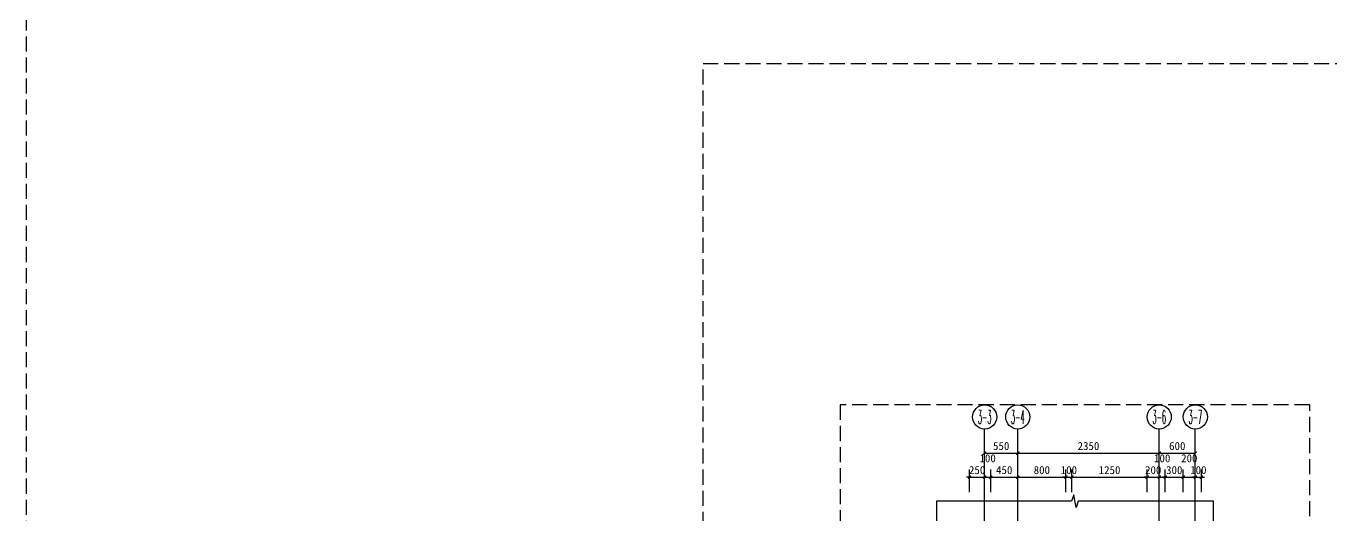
# Model space of a CAD drawing. Extents: x -10817 to 167545, y 26551 to 157048.
# Drawn here: x -10000 to 11677, y 58249 to 66372 of the extents above; entities that cross this region are included whole.
import ezdxf
from ezdxf.enums import TextEntityAlignment as Align

# ---------------------------------------------------------------- set-up
doc = ezdxf.new("R2010")
doc.units = 0
doc.header["$LTSCALE"] = 1000
doc.header["$MEASUREMENT"] = 0
doc.linetypes.add('DASH', pattern=[0.35, 0.25, -0.1])
doc.linetypes.add('DOTE', pattern=[2.42, 2, -0.2, 0.02, -0.2])
doc.layers.get('Defpoints').update_dxf_attribs({"color": 30, "linetype": 'DASH'})
for name, color, linetype in [('A-ANNO-AXIS-CIRC', 3, 'Continuous'), ('A-ANNO-AXIS-TEXT', 7, 'Continuous'), ('A-ANNO-DIMS', 3, 'Continuous'), ('A-ANNO-DOTE', 10, 'DOTE'), ('A-ANNO-SYMB', 3, 'Continuous'), ('AXIS_TEXT', 7, 'Continuous')]:
    doc.layers.add(name, color=color, linetype=linetype)
doc.styles.add('_TCH_AXIS', font='COMPLEX', dxfattribs={"bigfont": 'GBCBIG'})
doc.styles.add('_TCH_DIM_T3', font='')
doc.styles.add('COMPLEX', font='COMPLEX')
doc.styles.get('_TCH_DIM_T3').set_extended_font_data('SimSun')
doc.dimstyles.new('_TCH_ARCH&&50', dxfattribs={"dimtxt": 132.911392, "dimasz": 50, "dimexe": 125, "dimexo": 150, "dimgap": 50, "dimtad": 1, "dimdec": 0, "dimzin": 0, "dimdsep": 46, "dimtxsty": '_TCH_DIM_T3', "dimblk": 'ARCHTICK', "dimcen": 0.09, "dimclrt": 7, "dimazin": 2, "dimtfac": 1, "dimtdec": 0, "dimtix": 1, "dimtmove": 2, "dimatfit": 3, "dimfxl": 50, "dimtolj": 1, "dimtzin": 0, "dimarcsym": 0})

# ---------------------------------------------------------------- blocks, each defined once
blk = doc.blocks.new('_ArchTick')
at = {"color": 0, "linetype": 'ByBlock', "const_width": 0.4}
blk.add_lwpolyline([(-0.5, -0.5), (0.5, 0.5)], dxfattribs=at)
blk = doc.blocks.new('*D1910')
at = {"layer": 'A-ANNO-DIMS', "color": 0, "lineweight": -2, "transparency": 16777216}
for p, q in [((5925, 59026), (5925, 59401)), ((6475, 59026), (6475, 59401)), ((5925, 59276), (6475, 59276))]:
    blk.add_line(p, q, dxfattribs=at)
at = {"layer": 'Defpoints', "color": 0, "transparency": 16777216}
for p in [(6475, 59276), (5925, 58876), (6475, 58876)]:
    blk.add_point(p, dxfattribs=at)
at = {"layer": 'A-ANNO-DIMS', "color": 0, "lineweight": -2, "transparency": 16777216, "xscale": 50, "yscale": 50, "zscale": 50, "rotation": 180}
blk.add_blockref('_ArchTick', (5925, 59276), dxfattribs=at)
at = {"layer": 'A-ANNO-DIMS', "color": 0, "lineweight": -2, "transparency": 16777216, "xscale": 50, "yscale": 50, "zscale": 50}
blk.add_blockref('_ArchTick', (6475, 59276), dxfattribs=at)
at = {"layer": 'A-ANNO-DIMS', "color": 7, "transparency": 16777216, "insert": (6200, 59393), "char_height": 132.9, "attachment_point": 5, "style": '_TCH_DIM_T3'}
blk.add_mtext('\\A1;550', dxfattribs=at)
blk = doc.blocks.new('*D1911')
at = {"layer": 'A-ANNO-DIMS', "color": 0, "lineweight": -2, "transparency": 16777216}
for p, q in [((6475, 59026), (6475, 59401)), ((8825, 59026), (8825, 59401)), ((6475, 59276), (8825, 59276))]:
    blk.add_line(p, q, dxfattribs=at)
at = {"layer": 'Defpoints', "color": 0, "transparency": 16777216}
for p in [(8825, 59276), (6475, 58876), (8825, 58876)]:
    blk.add_point(p, dxfattribs=at)
at = {"layer": 'A-ANNO-DIMS', "color": 0, "lineweight": -2, "transparency": 16777216, "xscale": 50, "yscale": 50, "zscale": 50, "rotation": 180}
blk.add_blockref('_ArchTick', (6475, 59276), dxfattribs=at)
at = {"layer": 'A-ANNO-DIMS', "color": 0, "lineweight": -2, "transparency": 16777216, "xscale": 50, "yscale": 50, "zscale": 50}
blk.add_blockref('_ArchTick', (8825, 59276), dxfattribs=at)
at = {"layer": 'A-ANNO-DIMS', "color": 7, "transparency": 16777216, "insert": (7650, 59393), "char_height": 132.9, "attachment_point": 5, "style": '_TCH_DIM_T3'}
blk.add_mtext('\\A1;2350', dxfattribs=at)
blk = doc.blocks.new('*D1912')
at = {"layer": 'A-ANNO-DIMS', "color": 0, "lineweight": -2, "transparency": 16777216}
for p, q in [((8825, 59026), (8825, 59401)), ((9425, 59026), (9425, 59401)), ((8825, 59276), (9425, 59276))]:
    blk.add_line(p, q, dxfattribs=at)
at = {"layer": 'Defpoints', "color": 0, "transparency": 16777216}
for p in [(9425, 59276), (8825, 58876), (9425, 58876)]:
    blk.add_point(p, dxfattribs=at)
at = {"layer": 'A-ANNO-DIMS', "color": 0, "lineweight": -2, "transparency": 16777216, "xscale": 50, "yscale": 50, "zscale": 50, "rotation": 180}
blk.add_blockref('_ArchTick', (8825, 59276), dxfattribs=at)
at = {"layer": 'A-ANNO-DIMS', "color": 0, "lineweight": -2, "transparency": 16777216, "xscale": 50, "yscale": 50, "zscale": 50}
blk.add_blockref('_ArchTick', (9425, 59276), dxfattribs=at)
at = {"layer": 'A-ANNO-DIMS', "color": 7, "transparency": 16777216, "insert": (9125, 59393), "char_height": 132.9, "attachment_point": 5, "style": '_TCH_DIM_T3'}
blk.add_mtext('\\A1;600', dxfattribs=at)
blk = doc.blocks.new('*D1923')
at = {"layer": 'A-ANNO-DIMS', "color": 0, "lineweight": -2, "transparency": 16777216}
for p, q in [((5675, 58626), (5675, 59001)), ((5925, 58626), (5925, 59001)), ((5675, 58876), (5625, 58876)), ((5675, 58876), (5925, 58876)), ((5925, 58876), (5975, 58876))]:
    blk.add_line(p, q, dxfattribs=at)
at = {"layer": 'Defpoints', "color": 0, "transparency": 16777216}
for p in [(5925, 58876), (5675, 58476), (5925, 58476)]:
    blk.add_point(p, dxfattribs=at)
at = {"layer": 'A-ANNO-DIMS', "color": 0, "lineweight": -2, "transparency": 16777216, "xscale": 50, "yscale": 50, "zscale": 50}
blk.add_blockref('_ArchTick', (5675, 58876), dxfattribs=at)
at = {"layer": 'A-ANNO-DIMS', "color": 0, "lineweight": -2, "transparency": 16777216, "xscale": 50, "yscale": 50, "zscale": 50, "rotation": 180}
blk.add_blockref('_ArchTick', (5925, 58876), dxfattribs=at)
at = {"layer": 'A-ANNO-DIMS', "color": 7, "transparency": 16777216, "insert": (5800, 58993), "char_height": 132.9, "attachment_point": 5, "style": '_TCH_DIM_T3'}
blk.add_mtext('\\A1;250', dxfattribs=at)
blk = doc.blocks.new('*D1924')
at = {"layer": 'A-ANNO-DIMS', "color": 0, "lineweight": -2, "transparency": 16777216}
for p, q in [((5925, 58626), (5925, 59001)), ((6025, 58626), (6025, 59001)), ((5925, 58876), (6025, 58876))]:
    blk.add_line(p, q, dxfattribs=at)
at = {"layer": 'Defpoints', "color": 0, "transparency": 16777216}
for p in [(6025, 58876), (5925, 58476), (6025, 58476)]:
    blk.add_point(p, dxfattribs=at)
at = {"layer": 'A-ANNO-DIMS', "color": 0, "lineweight": -2, "transparency": 16777216, "xscale": 50, "yscale": 50, "zscale": 50, "rotation": 180}
blk.add_blockref('_ArchTick', (5925, 58876), dxfattribs=at)
at = {"layer": 'A-ANNO-DIMS', "color": 0, "lineweight": -2, "transparency": 16777216, "xscale": 50, "yscale": 50, "zscale": 50}
blk.add_blockref('_ArchTick', (6025, 58876), dxfattribs=at)
at = {"layer": 'A-ANNO-DIMS', "color": 7, "transparency": 16777216, "insert": (5975, 59189), "char_height": 132.9, "attachment_point": 5, "style": '_TCH_DIM_T3'}
blk.add_mtext('\\A1;100', dxfattribs=at)
blk = doc.blocks.new('*D1925')
at = {"layer": 'A-ANNO-DIMS', "color": 0, "lineweight": -2, "transparency": 16777216}
for p, q in [((6025, 58626), (6025, 59001)), ((6475, 58626), (6475, 59001)), ((6025, 58876), (6475, 58876))]:
    blk.add_line(p, q, dxfattribs=at)
at = {"layer": 'Defpoints', "color": 0, "transparency": 16777216}
for p in [(6475, 58876), (6025, 58476), (6475, 58476)]:
    blk.add_point(p, dxfattribs=at)
at = {"layer": 'A-ANNO-DIMS', "color": 0, "lineweight": -2, "transparency": 16777216, "xscale": 50, "yscale": 50, "zscale": 50, "rotation": 180}
blk.add_blockref('_ArchTick', (6025, 58876), dxfattribs=at)
at = {"layer": 'A-ANNO-DIMS', "color": 0, "lineweight": -2, "transparency": 16777216, "xscale": 50, "yscale": 50, "zscale": 50}
blk.add_blockref('_ArchTick', (6475, 58876), dxfattribs=at)
at = {"layer": 'A-ANNO-DIMS', "color": 7, "transparency": 16777216, "insert": (6250, 58993), "char_height": 132.9, "attachment_point": 5, "style": '_TCH_DIM_T3'}
blk.add_mtext('\\A1;450', dxfattribs=at)
blk = doc.blocks.new('*D1926')
at = {"layer": 'A-ANNO-DIMS', "color": 0, "lineweight": -2, "transparency": 16777216}
for p, q in [((6475, 58626), (6475, 59001)), ((7275, 58626), (7275, 59001)), ((6475, 58876), (7275, 58876))]:
    blk.add_line(p, q, dxfattribs=at)
at = {"layer": 'Defpoints', "color": 0, "transparency": 16777216}
for p in [(7275, 58876), (6475, 58476), (7275, 58476)]:
    blk.add_point(p, dxfattribs=at)
at = {"layer": 'A-ANNO-DIMS', "color": 0, "lineweight": -2, "transparency": 16777216, "xscale": 50, "yscale": 50, "zscale": 50, "rotation": 180}
blk.add_blockref('_ArchTick', (6475, 58876), dxfattribs=at)
at = {"layer": 'A-ANNO-DIMS', "color": 0, "lineweight": -2, "transparency": 16777216, "xscale": 50, "yscale": 50, "zscale": 50}
blk.add_blockref('_ArchTick', (7275, 58876), dxfattribs=at)
at = {"layer": 'A-ANNO-DIMS', "color": 7, "transparency": 16777216, "insert": (6875, 58993), "char_height": 132.9, "attachment_point": 5, "style": '_TCH_DIM_T3'}
blk.add_mtext('\\A1;800', dxfattribs=at)
blk = doc.blocks.new('*D1927')
at = {"layer": 'A-ANNO-DIMS', "color": 0, "lineweight": -2, "transparency": 16777216}
for p, q in [((7275, 58626), (7275, 59001)), ((7375, 58626), (7375, 59001)), ((7275, 58876), (7225, 58876)), ((7275, 58876), (7375, 58876)), ((7375, 58876), (7425, 58876))]:
    blk.add_line(p, q, dxfattribs=at)
at = {"layer": 'Defpoints', "color": 0, "transparency": 16777216}
for p in [(7375, 58876), (7275, 58476), (7375, 58476)]:
    blk.add_point(p, dxfattribs=at)
at = {"layer": 'A-ANNO-DIMS', "color": 0, "lineweight": -2, "transparency": 16777216, "xscale": 50, "yscale": 50, "zscale": 50}
blk.add_blockref('_ArchTick', (7275, 58876), dxfattribs=at)
at = {"layer": 'A-ANNO-DIMS', "color": 0, "lineweight": -2, "transparency": 16777216, "xscale": 50, "yscale": 50, "zscale": 50, "rotation": 180}
blk.add_blockref('_ArchTick', (7375, 58876), dxfattribs=at)
at = {"layer": 'A-ANNO-DIMS', "color": 7, "transparency": 16777216, "insert": (7325, 58993), "char_height": 132.9, "attachment_point": 5, "style": '_TCH_DIM_T3'}
blk.add_mtext('\\A1;100', dxfattribs=at)
blk = doc.blocks.new('*D1928')
at = {"layer": 'A-ANNO-DIMS', "color": 0, "lineweight": -2, "transparency": 16777216}
for p, q in [((7375, 58626), (7375, 59001)), ((8625, 58626), (8625, 59001)), ((7375, 58876), (8625, 58876))]:
    blk.add_line(p, q, dxfattribs=at)
at = {"layer": 'Defpoints', "color": 0, "transparency": 16777216}
for p in [(8625, 58876), (7375, 58476), (8625, 58476)]:
    blk.add_point(p, dxfattribs=at)
at = {"layer": 'A-ANNO-DIMS', "color": 0, "lineweight": -2, "transparency": 16777216, "xscale": 50, "yscale": 50, "zscale": 50, "rotation": 180}
blk.add_blockref('_ArchTick', (7375, 58876), dxfattribs=at)
at = {"layer": 'A-ANNO-DIMS', "color": 0, "lineweight": -2, "transparency": 16777216, "xscale": 50, "yscale": 50, "zscale": 50}
blk.add_blockref('_ArchTick', (8625, 58876), dxfattribs=at)
at = {"layer": 'A-ANNO-DIMS', "color": 7, "transparency": 16777216, "insert": (8000, 58993), "char_height": 132.9, "attachment_point": 5, "style": '_TCH_DIM_T3'}
blk.add_mtext('\\A1;1250', dxfattribs=at)
blk = doc.blocks.new('*D1929')
at = {"layer": 'A-ANNO-DIMS', "color": 0, "lineweight": -2, "transparency": 16777216}
for p, q in [((8625, 58626), (8625, 59001)), ((8825, 58626), (8825, 59001)), ((8625, 58876), (8575, 58876)), ((8625, 58876), (8825, 58876)), ((8825, 58876), (8875, 58876))]:
    blk.add_line(p, q, dxfattribs=at)
at = {"layer": 'Defpoints', "color": 0, "transparency": 16777216}
for p in [(8825, 58876), (8625, 58476), (8825, 58476)]:
    blk.add_point(p, dxfattribs=at)
at = {"layer": 'A-ANNO-DIMS', "color": 0, "lineweight": -2, "transparency": 16777216, "xscale": 50, "yscale": 50, "zscale": 50}
blk.add_blockref('_ArchTick', (8625, 58876), dxfattribs=at)
at = {"layer": 'A-ANNO-DIMS', "color": 0, "lineweight": -2, "transparency": 16777216, "xscale": 50, "yscale": 50, "zscale": 50, "rotation": 180}
blk.add_blockref('_ArchTick', (8825, 58876), dxfattribs=at)
at = {"layer": 'A-ANNO-DIMS', "color": 7, "transparency": 16777216, "insert": (8725, 58993), "char_height": 132.9, "attachment_point": 5, "style": '_TCH_DIM_T3'}
blk.add_mtext('\\A1;200', dxfattribs=at)
blk = doc.blocks.new('*D1930')
at = {"layer": 'A-ANNO-DIMS', "color": 0, "lineweight": -2, "transparency": 16777216}
for p, q in [((8825, 58626), (8825, 59001)), ((8925, 58626), (8925, 59001)), ((8825, 58876), (8925, 58876))]:
    blk.add_line(p, q, dxfattribs=at)
at = {"layer": 'Defpoints', "color": 0, "transparency": 16777216}
for p in [(8925, 58876), (8825, 58476), (8925, 58476)]:
    blk.add_point(p, dxfattribs=at)
at = {"layer": 'A-ANNO-DIMS', "color": 0, "lineweight": -2, "transparency": 16777216, "xscale": 50, "yscale": 50, "zscale": 50, "rotation": 180}
blk.add_blockref('_ArchTick', (8825, 58876), dxfattribs=at)
at = {"layer": 'A-ANNO-DIMS', "color": 0, "lineweight": -2, "transparency": 16777216, "xscale": 50, "yscale": 50, "zscale": 50}
blk.add_blockref('_ArchTick', (8925, 58876), dxfattribs=at)
at = {"layer": 'A-ANNO-DIMS', "color": 7, "transparency": 16777216, "insert": (8875, 59189), "char_height": 132.9, "attachment_point": 5, "style": '_TCH_DIM_T3'}
blk.add_mtext('\\A1;100', dxfattribs=at)
blk = doc.blocks.new('*D1931')
at = {"layer": 'A-ANNO-DIMS', "color": 0, "lineweight": -2, "transparency": 16777216}
for p, q in [((8925, 58626), (8925, 59001)), ((9225, 58626), (9225, 59001)), ((8925, 58876), (8875, 58876)), ((8925, 58876), (9225, 58876)), ((9225, 58876), (9275, 58876))]:
    blk.add_line(p, q, dxfattribs=at)
at = {"layer": 'Defpoints', "color": 0, "transparency": 16777216}
for p in [(9225, 58876), (8925, 58476), (9225, 58476)]:
    blk.add_point(p, dxfattribs=at)
at = {"layer": 'A-ANNO-DIMS', "color": 0, "lineweight": -2, "transparency": 16777216, "xscale": 50, "yscale": 50, "zscale": 50}
blk.add_blockref('_ArchTick', (8925, 58876), dxfattribs=at)
at = {"layer": 'A-ANNO-DIMS', "color": 0, "lineweight": -2, "transparency": 16777216, "xscale": 50, "yscale": 50, "zscale": 50, "rotation": 180}
blk.add_blockref('_ArchTick', (9225, 58876), dxfattribs=at)
at = {"layer": 'A-ANNO-DIMS', "color": 7, "transparency": 16777216, "insert": (9075, 58993), "char_height": 132.9, "attachment_point": 5, "style": '_TCH_DIM_T3'}
blk.add_mtext('\\A1;300', dxfattribs=at)
blk = doc.blocks.new('*D1932')
at = {"layer": 'A-ANNO-DIMS', "color": 0, "lineweight": -2, "transparency": 16777216}
for p, q in [((9225, 58626), (9225, 59001)), ((9425, 58626), (9425, 59001)), ((9225, 58876), (9425, 58876))]:
    blk.add_line(p, q, dxfattribs=at)
at = {"layer": 'Defpoints', "color": 0, "transparency": 16777216}
for p in [(9425, 58876), (9225, 58476), (9425, 58476)]:
    blk.add_point(p, dxfattribs=at)
at = {"layer": 'A-ANNO-DIMS', "color": 0, "lineweight": -2, "transparency": 16777216, "xscale": 50, "yscale": 50, "zscale": 50, "rotation": 180}
blk.add_blockref('_ArchTick', (9225, 58876), dxfattribs=at)
at = {"layer": 'A-ANNO-DIMS', "color": 0, "lineweight": -2, "transparency": 16777216, "xscale": 50, "yscale": 50, "zscale": 50}
blk.add_blockref('_ArchTick', (9425, 58876), dxfattribs=at)
at = {"layer": 'A-ANNO-DIMS', "color": 7, "transparency": 16777216, "insert": (9325, 59189), "char_height": 132.9, "attachment_point": 5, "style": '_TCH_DIM_T3'}
blk.add_mtext('\\A1;200', dxfattribs=at)
blk = doc.blocks.new('*D1933')
at = {"layer": 'A-ANNO-DIMS', "color": 0, "lineweight": -2, "transparency": 16777216}
for p, q in [((9425, 58626), (9425, 59001)), ((9525, 58626), (9525, 59001)), ((9425, 58876), (9375, 58876)), ((9425, 58876), (9525, 58876)), ((9525, 58876), (9575, 58876))]:
    blk.add_line(p, q, dxfattribs=at)
at = {"layer": 'Defpoints', "color": 0, "transparency": 16777216}
for p in [(9525, 58876), (9425, 58476), (9525, 58476)]:
    blk.add_point(p, dxfattribs=at)
at = {"layer": 'A-ANNO-DIMS', "color": 0, "lineweight": -2, "transparency": 16777216, "xscale": 50, "yscale": 50, "zscale": 50}
blk.add_blockref('_ArchTick', (9425, 58876), dxfattribs=at)
at = {"layer": 'A-ANNO-DIMS', "color": 0, "lineweight": -2, "transparency": 16777216, "xscale": 50, "yscale": 50, "zscale": 50, "rotation": 180}
blk.add_blockref('_ArchTick', (9525, 58876), dxfattribs=at)
at = {"layer": 'A-ANNO-DIMS', "color": 7, "transparency": 16777216, "insert": (9475, 58993), "char_height": 132.9, "attachment_point": 5, "style": '_TCH_DIM_T3'}
blk.add_mtext('\\A1;100', dxfattribs=at)
blk = doc.blocks.new('_AXISO')
blk.add_circle((0, 0), 0.5)
at = {"layer": 'AXIS_TEXT', "style": 'COMPLEX', "width": 1.041667}
blk.add_attdef('A', text='', height=0.56, dxfattribs=at).set_placement((-0.25, -0.28), (0.25, -0.28), align=Align.FIT)

msp = doc.modelspace()

# ---------------------------------------------------------------- linework, layer by layer
at = {"layer": 'A-ANNO-AXIS-CIRC'}
for p, q in [((5925, 58476.3), (5925, 59676.3)), ((6475, 58476.3), (6475, 59676.3)), ((8825, 58476.3), (8825, 59676.3)), ((9425, 58476.3), (9425, 59676.3))]:
    msp.add_line(p, q, dxfattribs=at)
at = {"layer": 'A-ANNO-DOTE'}
for points in [[(5925, 51726.3), (5925, 59676.3)], [(6475, 47226.3), (6475, 59676.3)], [(8825, 47226.3), (8825, 59676.3)], [(9425, 51726.3), (9425, 59676.3)]]:
    msp.add_lwpolyline(points, dxfattribs=at)
at = {"layer": 'A-ANNO-SYMB'}
for points in [[(9725, 58476.3), (7481.3, 58476.3), (7443, 58371.3), (7406, 58581.3), (7368.8, 58476.3), (5125, 58476.3)], [(5125, 58476.3), (5125, 52907.6), (5230, 52869.3), (5020, 52832.3), (5125, 52795.1), (5125, 47226.3)], [(9725, 47226.3), (9725, 52795.1), (9620, 52833.3), (9830, 52870.3), (9725, 52907.6), (9725, 58476.3)]]:
    msp.add_lwpolyline(points, dxfattribs=at)
at = {"layer": 'Defpoints'}
for points in [[(-10000, 26551.2), (167544.9, 26551.2), (167544.9, 88601.2), (-10000, 88601.2)], [(1250, 65751.2), (38300, 65751.2), (38300, 37051.2), (1250, 37051.2)], [(3525, 45626.3), (11325, 45626.3), (11325, 60076.3), (3525, 60076.3)]]:
    msp.add_lwpolyline(points, close=True, dxfattribs=at)

# ---------------------------------------------------------------- block references
at = {"layer": 'A-ANNO-AXIS-CIRC'}
ref = msp.add_blockref('_AXISO', (5925, 59876.3), dxfattribs=dict(at, xscale=400, yscale=400, zscale=400))
ref.add_attrib('A', '3-3', dxfattribs={"layer": 'A-ANNO-AXIS-TEXT', "height": 226.27, "style": '_TCH_AXIS', "width": 0.328125}).set_placement((5811.9, 59763.2), (6038.1, 59763.2), align=Align.FIT)
ref = msp.add_blockref('_AXISO', (6475, 59876.3), dxfattribs=dict(at, xscale=400, yscale=400, zscale=400))
ref.add_attrib('A', '3-4', dxfattribs={"layer": 'A-ANNO-AXIS-TEXT', "height": 226.27, "style": '_TCH_AXIS', "width": 0.318182}).set_placement((6361.9, 59763.2), (6588.1, 59763.2), align=Align.FIT)
ref = msp.add_blockref('_AXISO', (8825, 59876.3), dxfattribs=dict(at, xscale=400, yscale=400, zscale=400))
ref.add_attrib('A', '3-6', dxfattribs={"layer": 'A-ANNO-AXIS-TEXT', "height": 226.27, "style": '_TCH_AXIS', "width": 0.323077}).set_placement((8711.9, 59763.2), (8938.1, 59763.2), align=Align.FIT)
ref = msp.add_blockref('_AXISO', (9425, 59876.3), dxfattribs=dict(at, xscale=400, yscale=400, zscale=400))
ref.add_attrib('A', '3-7', dxfattribs={"layer": 'A-ANNO-AXIS-TEXT', "height": 226.27, "style": '_TCH_AXIS', "width": 0.323077}).set_placement((9311.9, 59763.2), (9538.1, 59763.2), align=Align.FIT)

# ---------------------------------------------------------------- dimensions: what is measured, and where the dimension line sits
at = {"layer": 'A-ANNO-DIMS'}
for p1, p2, picture, middle in [((5925, 58876.3), (6475, 58876.3), '*D1910', (6200, 59392.8)), ((6475, 58876.3), (8825, 58876.3), '*D1911', (7650, 59392.8)), ((8825, 58876.3), (9425, 58876.3), '*D1912', (9125, 59392.8)), ((5675, 58476.3), (5925, 58476.3), '*D1923', (5800, 58992.8)), ((6025, 58476.3), (6475, 58476.3), '*D1925', (6250, 58992.8)), ((6475, 58476.3), (7275, 58476.3), '*D1926', (6875, 58992.8)), ((7275, 58476.3), (7375, 58476.3), '*D1927', (7325, 58992.8)), ((7375, 58476.3), (8625, 58476.3), '*D1928', (8000, 58992.8)), ((8625, 58476.3), (8825, 58476.3), '*D1929', (8725, 58992.8)), ((8925, 58476.3), (9225, 58476.3), '*D1931', (9075, 58992.8)), ((9425, 58476.3), (9525, 58476.3), '*D1933', (9475, 58992.8))]:
    dim = msp.add_aligned_dim(p1=p1, p2=p2, distance=400, dimstyle='_TCH_ARCH&&50', dxfattribs=at)
    dim.commit()
    dim.dimension.update_dxf_attribs({"geometry": picture, "text_midpoint": middle})
for base, p1, p2, picture, middle in [((6025, 58876.3), (5925, 58476.3), (6025, 58476.3), '*D1924', (5975, 59188.8)), ((8925, 58876.3), (8825, 58476.3), (8925, 58476.3), '*D1930', (8875, 59188.8)), ((9425, 58876.3), (9225, 58476.3), (9425, 58476.3), '*D1932', (9325, 59188.8))]:
    dim = msp.add_linear_dim(base=base, p1=p1, p2=p2, angle=0, dimstyle='_TCH_ARCH&&50', dxfattribs=at)
    dim.commit()
    dim.dimension.update_dxf_attribs({"geometry": picture, "text_midpoint": middle, "dimtype": 129})

doc.saveas('drawing.dxf')
